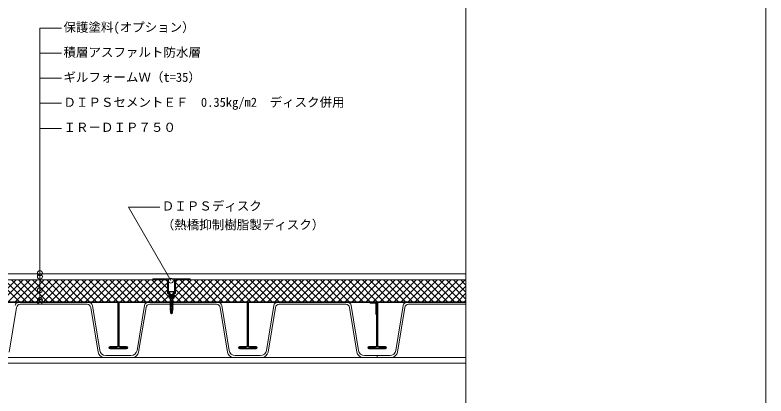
# Model space of a CAD drawing. Units: millimetres, scale not verified. Extents: x -1380 to 1380, y -955 to 955.
# Drawn here: x 179 to 1380, y -346 to 264 of the extents above; entities that cross this region are included whole.
import ezdxf
from ezdxf.enums import TextEntityAlignment as Align

# ---------------------------------------------------------------- set-up
doc = ezdxf.new("R2010")
doc.units = ezdxf.units.MM
doc.header["$LTSCALE"] = 3
for name, color, linetype, lineweight in [('0-0_0', 7, 'Continuous', 9), ('0-1_HATCH', 9, 'Continuous', 18), ('0-3_BOUSUI', 1, 'Continuous', 18), ('0-4_MOJI', 7, 'Continuous', 18), ('0-7_KANAMONO_SCREW', 4, 'Continuous', 18), ('0-8_dannnetu', 6, 'Continuous', 18), ('0-A_TEKKOTU', 7, 'Continuous', 18), ('0-C_dekki', 3, 'Continuous', 18), ('0-E_ZATU', 6, 'Continuous', 18), ('0-F_WAKU', 7, 'Continuous', 18)]:
    doc.layers.add(name, color=color, linetype=linetype, lineweight=lineweight)
doc.styles.add('ＭＳ ゴシック', font='')
doc.styles.get('ＭＳ ゴシック').set_extended_font_data('MS Gothic')

msp = doc.modelspace()

# ---------------------------------------------------------------- linework, layer by layer
at = {"layer": '0-0_0', "lineweight": 18}
msp.add_lwpolyline([(-900.074, -659.998), (899.926, -659.998), (899.926, 540.002), (-900.074, 540.002)], close=True, dxfattribs=at)
at = {"layer": '0-1_HATCH'}
for p, q in [((145.333, -194.998), (180.333, -159.998)), ((185.653, -194.998), (150.653, -159.998)), ((156.559, -194.998), (191.559, -159.998)), ((196.878, -194.998), (161.878, -159.998)), ((167.784, -194.998), (202.784, -159.998)), ((208.103, -194.998), (173.103, -159.998)), ((179.009, -194.998), (214.009, -159.998)), ((219.329, -194.998), (184.329, -159.998)), ((190.235, -194.998), (225.235, -159.998)), ((230.554, -194.998), (195.554, -159.998)), ((201.46, -194.998), (236.46, -159.998)), ((241.779, -194.998), (206.779, -159.998)), ((212.685, -194.998), (247.685, -159.998)), ((253.005, -194.998), (218.005, -159.998)), ((223.911, -194.998), (258.911, -159.998)), ((264.23, -194.998), (229.23, -159.998)), ((235.136, -194.998), (270.136, -159.998)), ((275.455, -194.998), (240.455, -159.998)), ((246.361, -194.998), (281.361, -159.998)), ((286.681, -194.998), (251.681, -159.998)), ((257.587, -194.998), (292.587, -159.998)), ((297.906, -194.998), (262.906, -159.998)), ((268.812, -194.998), (303.812, -159.998)), ((309.131, -194.998), (274.131, -159.998)), ((280.037, -194.998), (315.037, -159.998)), ((320.357, -194.998), (285.357, -159.998)), ((291.262, -194.998), (326.262, -159.998)), ((331.582, -194.998), (296.582, -159.998)), ((302.488, -194.998), (337.488, -159.998)), ((342.807, -194.998), (307.807, -159.998)), ((313.713, -194.998), (348.713, -159.998)), ((354.033, -194.998), (319.033, -159.998)), ((324.938, -194.998), (359.938, -159.998)), ((365.258, -194.998), (330.258, -159.998)), ((336.164, -194.998), (371.164, -159.998)), ((376.483, -194.998), (341.483, -159.998)), ((347.389, -194.998), (382.389, -159.998)), ((387.709, -194.998), (352.709, -159.998)), ((358.614, -194.998), (393.614, -159.998)), ((398.934, -194.998), (363.934, -159.998)), ((369.84, -194.998), (404.84, -159.998)), ((410.159, -194.998), (375.159, -159.998)), ((381.065, -194.998), (416.065, -159.998)), ((421.385, -194.998), (386.385, -159.998)), ((392.29, -194.998), (422.431, -164.857)), ((424.431, -186.819), (397.61, -159.998)), ((422.431, -173.593), (408.835, -159.998)), ((422.431, -162.368), (420.061, -159.998)), ((433.253, -187.711), (460.966, -159.998)), ((435.431, -163.082), (438.516, -159.998)), ((435.431, -174.308), (449.741, -159.998)), ((466.286, -194.998), (435.431, -164.143)), ((437.192, -194.998), (472.192, -159.998)), ((477.511, -194.998), (442.511, -159.998)), ((448.417, -194.998), (483.417, -159.998)), ((488.736, -194.998), (453.736, -159.998)), ((459.642, -194.998), (494.642, -159.998)), ((499.962, -194.998), (464.962, -159.998)), ((470.868, -194.998), (505.868, -159.998)), ((511.187, -194.998), (476.187, -159.998)), ((482.093, -194.998), (517.093, -159.998)), ((522.412, -194.998), (487.412, -159.998)), ((493.318, -194.998), (528.318, -159.998)), ((533.638, -194.998), (498.638, -159.998)), ((504.544, -194.998), (539.544, -159.998)), ((544.863, -194.998), (509.863, -159.998)), ((515.769, -194.998), (550.769, -159.998)), ((556.088, -194.998), (521.088, -159.998)), ((526.994, -194.998), (561.994, -159.998)), ((567.314, -194.998), (532.314, -159.998)), ((538.22, -194.998), (573.22, -159.998)), ((578.539, -194.998), (543.539, -159.998)), ((549.445, -194.998), (584.445, -159.998)), ((589.764, -194.998), (554.764, -159.998)), ((560.67, -194.998), (595.67, -159.998)), ((600.99, -194.998), (565.99, -159.998)), ((571.895, -194.998), (606.895, -159.998)), ((612.215, -194.998), (577.215, -159.998)), ((583.121, -194.998), (618.121, -159.998)), ((623.44, -194.998), (588.44, -159.998)), ((594.346, -194.998), (629.346, -159.998)), ((634.666, -194.998), (599.666, -159.998)), ((605.571, -194.998), (640.571, -159.998)), ((645.891, -194.998), (610.891, -159.998)), ((616.797, -194.998), (651.797, -159.998)), ((657.116, -194.998), (622.116, -159.998)), ((628.022, -194.998), (663.022, -159.998)), ((668.342, -194.998), (633.342, -159.998)), ((639.247, -194.998), (674.247, -159.998)), ((679.567, -194.998), (644.567, -159.998)), ((650.473, -194.998), (685.473, -159.998)), ((690.792, -194.998), (655.792, -159.998)), ((661.698, -194.998), (696.698, -159.998)), ((702.018, -194.998), (667.018, -159.998)), ((672.923, -194.998), (707.923, -159.998)), ((713.243, -194.998), (678.243, -159.998)), ((684.149, -194.998), (719.149, -159.998)), ((724.468, -194.998), (689.468, -159.998)), ((695.374, -194.998), (730.374, -159.998)), ((735.694, -194.998), (700.694, -159.998)), ((706.599, -194.998), (741.599, -159.998)), ((746.919, -194.998), (711.919, -159.998)), ((717.825, -194.998), (752.825, -159.998)), ((758.144, -194.998), (723.144, -159.998)), ((729.05, -194.998), (764.05, -159.998)), ((769.369, -194.998), (734.369, -159.998)), ((740.275, -194.998), (775.275, -159.998)), ((780.595, -194.998), (745.595, -159.998)), ((751.501, -194.998), (786.501, -159.998)), ((791.82, -194.998), (756.82, -159.998)), ((762.726, -194.998), (797.726, -159.998)), ((803.045, -194.998), (768.045, -159.998)), ((773.951, -194.998), (808.951, -159.998)), ((814.271, -194.998), (779.271, -159.998)), ((785.177, -194.998), (820.177, -159.998)), ((825.496, -194.998), (790.496, -159.998)), ((796.402, -194.998), (831.402, -159.998)), ((836.721, -194.998), (801.721, -159.998)), ((807.627, -194.998), (842.627, -159.998)), ((847.947, -194.998), (812.947, -159.998)), ((818.853, -194.998), (853.853, -159.998)), ((859.172, -194.998), (824.172, -159.998)), ((830.078, -194.998), (865.078, -159.998)), ((870.397, -194.998), (835.397, -159.998)), ((841.303, -194.998), (876.303, -159.998)), ((881.623, -194.998), (846.623, -159.998)), ((852.529, -194.998), (887.529, -159.998)), ((892.848, -194.998), (857.848, -159.998)), ((863.754, -194.998), (898.754, -159.998)), ((899.926, -190.85), (869.073, -159.998)), ((899.926, -179.625), (880.299, -159.998)), ((899.926, -168.399), (891.524, -159.998)), ((403.516, -194.998), (422.431, -176.082)), ((455.061, -194.998), (435.431, -175.368)), ((874.979, -194.998), (899.926, -170.051)), ((414.741, -194.998), (424.431, -185.308)), ((427.852, -190.24), (426.61, -188.998)), ((431.416, -189.548), (431.966, -188.998)), ((443.835, -194.998), (433.431, -184.593)), ((886.204, -194.998), (899.926, -181.276)), ((425.966, -194.998), (426.704, -194.26)), ((427.041, -193.923), (427.081, -193.883)), ((432.61, -194.998), (431.14, -193.528)), ((897.43, -194.998), (899.926, -192.502))]:
    msp.add_line(p, q, dxfattribs=at)
at = {"layer": '0-3_BOUSUI'}
msp.add_lwpolyline([(899.926, -149.998), (-395.932, -149.998), (-440.074, -105.855), (-440.074, -30.855), (-475.074, 4.145), (-475.074, 46.002)], dxfattribs=at)
at = {"layer": '0-4_MOJI'}
for p, q in [((218.455, -194.998), (218.455, 242.486)), ((218.455, 242.486), (253.031, 242.486)), ((218.455, 202.486), (253.031, 202.486)), ((218.455, 162.486), (253.031, 162.486)), ((218.455, 122.486), (253.031, 122.486)), ((218.455, 82.486), (253.031, 82.486))]:
    msp.add_line(p, q, dxfattribs=at)
msp.add_lwpolyline([(410.368, -43.396), (359.93, -43.396), (427.917, -161.152)], dxfattribs=at)
for centre in [(218.455, -149.184), (218.455, -154.716), (427.917, -161.152), (218.455, -176.469), (218.455, -192.533), (218.455, -194.998)]:
    msp.add_circle(centre, 4, dxfattribs=at)
at = {"layer": '0-7_KANAMONO_SCREW'}
for p, q in [((423.931, -178.498), (433.931, -178.498)), ((423.931, -178.998), (423.931, -178.498)), ((423.931, -178.998), (426.351, -181.418)), ((433.931, -178.998), (433.931, -178.498)), ((426.081, -183.423), (427.081, -183.963)), ((426.081, -185.173), (427.081, -185.713)), ((426.081, -186.923), (427.081, -187.463)), ((426.081, -188.673), (427.081, -189.213)), ((426.081, -190.423), (427.081, -190.963)), ((426.081, -192.173), (427.081, -192.713)), ((426.931, -182.548), (426.869, -182.317)), ((426.931, -182.548), (427.081, -182.548)), ((427.081, -183.423), (430.781, -182.548)), ((427.081, -183.423), (427.081, -182.548)), ((427.081, -183.963), (427.081, -185.173)), ((427.081, -185.173), (430.781, -184.298)), ((427.081, -185.713), (427.081, -186.923)), ((427.081, -186.923), (430.781, -186.048)), ((427.081, -187.463), (430.781, -186.798)), ((427.081, -187.463), (427.081, -188.673)), ((427.081, -188.673), (430.781, -187.798)), ((427.081, -189.213), (427.081, -190.423)), ((427.081, -190.423), (430.781, -189.548)), ((427.081, -190.963), (427.081, -192.173)), ((427.081, -192.173), (430.781, -191.298)), ((431.781, -182.548), (430.781, -182.548)), ((430.781, -183.298), (430.781, -184.298)), ((431.781, -184.298), (430.781, -184.298)), ((430.781, -185.048), (430.781, -186.048)), ((430.781, -186.798), (431.781, -186.048)), ((431.781, -186.048), (430.781, -186.048)), ((430.781, -186.798), (430.781, -187.798)), ((431.781, -187.798), (430.781, -187.798)), ((430.781, -188.548), (430.781, -189.548)), ((431.781, -189.548), (430.781, -189.548)), ((430.781, -190.298), (430.781, -191.298)), ((431.781, -191.298), (430.781, -191.298)), ((430.781, -192.048), (430.781, -193.048)), ((430.931, -182.548), (430.993, -182.317)), ((426.081, -193.923), (427.081, -194.463)), ((426.081, -195.673), (427.081, -196.213)), ((426.081, -197.423), (427.081, -197.963)), ((426.081, -199.173), (427.081, -199.173)), ((426.081, -199.173), (427.081, -199.713)), ((426.081, -200.923), (427.081, -200.923)), ((426.081, -200.923), (427.081, -201.463)), ((426.081, -202.673), (427.081, -202.673)), ((427.081, -192.713), (427.081, -193.923)), ((427.081, -193.923), (430.781, -193.048)), ((427.081, -194.463), (427.081, -195.673)), ((427.081, -195.673), (430.781, -194.798)), ((427.081, -196.213), (427.081, -197.423)), ((427.081, -197.423), (430.781, -196.548)), ((427.081, -197.963), (427.081, -199.173)), ((427.081, -199.173), (431.781, -198.298)), ((427.081, -199.173), (430.781, -198.298)), ((427.081, -199.713), (430.781, -199.048)), ((427.081, -199.713), (427.081, -200.923)), ((427.081, -200.923), (431.781, -200.048)), ((427.081, -200.923), (430.781, -200.048)), ((427.081, -201.463), (430.781, -200.798)), ((427.081, -201.463), (427.081, -202.673)), ((427.081, -202.673), (431.781, -201.798)), ((427.081, -202.673), (430.781, -201.798)), ((427.081, -203.213), (427.081, -204.423)), ((427.081, -204.423), (431.781, -203.548)), ((427.081, -204.423), (430.781, -203.548)), ((431.781, -193.048), (430.781, -193.048)), ((430.781, -193.798), (430.781, -194.798)), ((431.781, -194.798), (430.781, -194.798)), ((430.781, -195.548), (430.781, -196.548)), ((431.781, -196.548), (430.781, -196.548)), ((430.781, -197.298), (430.781, -198.298)), ((431.781, -198.298), (430.781, -198.298)), ((430.781, -199.048), (431.781, -198.298)), ((430.781, -199.048), (430.781, -200.048)), ((431.781, -200.048), (430.781, -200.048)), ((430.781, -200.798), (431.781, -200.048)), ((430.781, -200.798), (430.781, -201.798)), ((431.781, -201.798), (430.781, -201.798)), ((430.781, -202.548), (431.781, -201.798)), ((431.781, -203.548), (430.781, -203.548)), ((430.781, -204.298), (431.781, -203.548)), ((426.081, -204.423), (427.081, -204.423)), ((426.081, -204.423), (427.081, -204.963)), ((426.081, -206.173), (427.081, -206.173)), ((426.081, -206.173), (427.081, -206.713)), ((426.081, -207.923), (427.081, -207.923)), ((426.081, -207.923), (427.081, -208.463)), ((426.699, -209.498), (427.499, -209.93)), ((427.081, -204.963), (430.781, -204.298)), ((427.081, -204.963), (427.081, -206.173)), ((427.081, -206.173), (431.781, -205.298)), ((427.081, -206.173), (430.781, -205.298)), ((427.081, -206.713), (430.781, -206.048)), ((427.081, -206.713), (427.081, -207.923)), ((427.081, -207.923), (431.781, -207.048)), ((427.081, -207.923), (430.781, -207.048)), ((427.081, -208.463), (430.781, -207.798)), ((427.081, -208.463), (427.499, -209.498)), ((427.181, -209.93), (427.181, -212.872)), ((427.181, -209.93), (430.681, -209.93)), ((428.931, -214.098), (427.181, -212.872)), ((427.499, -209.498), (431.259, -208.798)), ((427.499, -209.93), (430.459, -209.398)), ((428.931, -214.098), (428.19, -212.094)), ((428.931, -214.098), (430.681, -212.872)), ((430.781, -207.798), (430.459, -208.798)), ((430.459, -209.398), (430.459, -209.93)), ((430.781, -204.298), (430.781, -205.298)), ((431.781, -205.298), (430.781, -205.298)), ((430.781, -206.048), (431.781, -205.298)), ((430.781, -206.048), (430.781, -207.048)), ((431.781, -207.048), (430.781, -207.048)), ((430.781, -207.798), (431.781, -207.048))]:
    msp.add_line(p, q, dxfattribs=at)
for points in [[(423.931, -178.998), (433.931, -178.998), (431.511, -181.418)], [(426.081, -183.423), (427.081, -183.423), (431.781, -182.548)], [(426.081, -185.173), (427.081, -185.173), (431.781, -184.298)], [(426.081, -186.923), (427.081, -186.923), (431.781, -186.048)], [(426.081, -188.673), (427.081, -188.673), (431.781, -187.798)], [(426.081, -190.423), (427.081, -190.423), (431.781, -189.548)], [(426.081, -192.173), (427.081, -192.173), (431.781, -191.298)], [(427.081, -183.963), (430.781, -183.298), (431.781, -182.548)], [(427.081, -185.713), (430.781, -185.048), (431.781, -184.298)], [(427.081, -189.213), (430.781, -188.548), (431.781, -187.798)], [(427.081, -190.963), (430.781, -190.298), (431.781, -189.548)], [(427.081, -192.713), (430.781, -192.048), (431.781, -191.298)], [(426.081, -193.923), (427.081, -193.923), (431.781, -193.048)], [(426.081, -195.673), (427.081, -195.673), (431.781, -194.798)], [(426.081, -197.423), (427.081, -197.423), (431.781, -196.548)], [(426.081, -202.673), (427.081, -203.213), (430.781, -202.548), (430.781, -203.548)], [(427.081, -194.463), (430.781, -193.798), (431.781, -193.048)], [(427.081, -196.213), (430.781, -195.548), (431.781, -194.798)], [(427.081, -197.963), (430.781, -197.298), (431.781, -196.548)], [(426.699, -209.498), (427.499, -209.498), (430.459, -208.798)], [(428.931, -214.098), (430.681, -209.93), (430.681, -212.872)], [(430.459, -209.398), (431.259, -208.798), (430.459, -208.798)]]:
    msp.add_lwpolyline(points, dxfattribs=at)
for centre, radius, start, end in [((424.937, -182.832), 2, 14.93142, 45), ((432.925, -182.832), 2, 135, 165.06858), ((428.931, -214.098), 2.136, 110.30447, 145), ((432.999, -215.115), 5.679, 114.08593, 147.8643)]:
    msp.add_arc(centre, radius, start, end, dxfattribs=at)
at = {"layer": '0-8_dannnetu'}
for p, q in [((-157.569, -159.998), (422.431, -159.998)), ((435.431, -159.998), (899.926, -159.998)), ((-305.074, -194.998), (899.926, -194.998))]:
    msp.add_line(p, q, dxfattribs=at)
at = {"layer": '0-A_TEKKOTU'}
for p, q in [((-295.074, -283.998), (899.926, -283.998)), ((-295.074, -292.998), (899.926, -292.998))]:
    msp.add_line(p, q, dxfattribs=at)
at = {"layer": '0-C_dekki'}
for p, q in [((341.426, -194.998), (139.426, -194.998)), ((139.426, -195.998), (341.426, -195.998)), ((169.369, -275.662), (181.117, -203.999)), ((296.354, -195.998), (184.498, -195.998)), ((187.034, -198.998), (293.818, -198.998)), ((299.734, -203.999), (311.483, -275.662)), ((314.019, -272.662), (302.27, -200.999)), ((342.926, -197.498), (342.926, -264.998)), ((343.926, -197.498), (343.926, -264.998)), ((343.926, -264.998), (343.926, -197.498)), ((344.926, -264.998), (344.926, -197.498)), ((548.426, -194.998), (346.426, -194.998)), ((346.426, -195.998), (548.426, -195.998)), ((385.581, -200.999), (373.833, -272.662)), ((376.369, -275.662), (388.117, -203.999)), ((503.354, -195.998), (391.498, -195.998)), ((394.034, -198.998), (500.818, -198.998)), ((506.734, -203.999), (518.483, -275.662)), ((521.019, -272.662), (509.27, -200.999)), ((549.926, -197.498), (549.926, -264.998)), ((550.926, -197.498), (550.926, -264.998)), ((550.926, -264.998), (550.926, -197.498)), ((551.926, -264.998), (551.926, -197.498)), ((755.426, -194.998), (553.426, -194.998)), ((553.426, -195.998), (755.426, -195.998)), ((592.581, -200.999), (580.833, -272.662)), ((583.369, -275.662), (595.117, -203.999)), ((710.354, -195.998), (598.498, -195.998)), ((601.034, -198.998), (707.818, -198.998)), ((713.734, -203.999), (725.483, -275.662)), ((728.019, -272.662), (716.27, -200.999)), ((757.926, -197.498), (757.926, -264.998)), ((758.926, -264.998), (758.926, -197.498)), ((899.926, -194.998), (760.426, -194.998)), ((760.426, -195.998), (899.926, -195.998)), ((799.581, -200.999), (787.833, -272.662)), ((790.369, -275.662), (802.117, -203.999)), ((898.81, -195.998), (805.498, -195.998)), ((808.034, -198.998), (899.926, -198.998)), ((341.426, -266.498), (330.676, -266.498)), ((330.676, -267.498), (341.426, -267.498)), ((357.176, -268.998), (330.676, -268.998)), ((330.676, -269.998), (357.176, -269.998)), ((357.176, -266.498), (346.426, -266.498)), ((346.426, -267.498), (357.176, -267.498)), ((548.426, -266.498), (537.676, -266.498)), ((537.676, -267.498), (548.426, -267.498)), ((564.176, -268.998), (537.676, -268.998)), ((537.676, -269.998), (564.176, -269.998)), ((564.176, -266.498), (553.426, -266.498)), ((553.426, -267.498), (564.176, -267.498)), ((755.426, -266.498), (744.676, -266.498)), ((744.676, -267.498), (755.426, -267.498)), ((771.176, -268.998), (744.676, -268.998)), ((744.676, -269.998), (771.176, -269.998)), ((771.176, -266.498), (760.426, -266.498)), ((760.426, -267.498), (771.176, -267.498)), ((321.343, -283.998), (366.509, -283.998)), ((363.973, -280.998), (323.879, -280.998)), ((528.343, -283.998), (573.509, -283.998)), ((570.973, -280.998), (530.879, -280.998))]:
    msp.add_line(p, q, dxfattribs=at)
for points in [[(754.426, -195.998), (746.926, -195.998), (746.926, -196.998), (754.426, -196.998)], [(755.926, -198.498), (755.926, -214.998), (756.926, -216.73), (756.926, -264.998)], [(756.926, -197.498), (756.926, -214.998), (757.926, -214.998), (757.926, -197.498)], [(757.926, -264.998), (757.926, -216.73), (756.926, -214.998), (756.926, -198.498)], [(735.343, -283.998), (757.926, -283.998), (757.926, -280.998), (737.879, -280.998)], [(777.973, -280.998), (757.926, -280.998), (757.926, -283.998), (780.509, -283.998)]]:
    msp.add_lwpolyline(points, dxfattribs=at)
for centre, radius, start, end in [((184.498, -201.998), 6, 90, 170.41705), ((187.034, -204.998), 6, 90, 170.41705), ((293.818, -204.998), 6, 9.58294, 90), ((296.354, -201.998), 6, 9.58294, 90), ((341.426, -197.498), 2.5, 0, 90), ((341.426, -197.498), 1.5, 0, 90), ((346.426, -197.498), 2.5, 90, 180), ((346.426, -197.498), 1.5, 90, 180), ((391.498, -201.998), 6, 90, 170.41705), ((394.034, -204.998), 6, 90, 170.41705), ((500.818, -204.998), 6, 9.58294, 90), ((503.354, -201.998), 6, 9.58294, 90), ((548.426, -197.498), 2.5, 0, 90), ((548.426, -197.498), 1.5, 0, 90), ((553.426, -197.498), 2.5, 90, 180), ((553.426, -197.498), 1.5, 90, 180), ((598.498, -201.998), 6, 90, 170.41705), ((601.034, -204.998), 6, 90, 170.41705), ((707.818, -204.998), 6, 9.58294, 90), ((710.354, -201.998), 6, 9.58294, 90), ((754.426, -198.498), 2.5, 0, 90), ((754.426, -198.498), 1.5, 0, 90), ((755.426, -197.498), 2.5, 0, 90), ((755.426, -197.498), 1.5, 0, 90), ((760.426, -197.498), 2.5, 90, 180), ((760.426, -197.498), 1.5, 90, 180), ((805.498, -201.998), 6, 90, 170.41705), ((808.034, -204.998), 6, 90, 170.41705), ((321.343, -273.998), 10, 189.58294, 270), ((323.879, -270.998), 10, 189.58294, 270), ((330.676, -268.248), 1.75, 90, 270), ((330.676, -268.248), 0.75, 90, 270), ((341.426, -264.998), 1.5, 270, 0), ((341.426, -264.998), 2.5, 270, 0), ((346.426, -264.998), 2.5, 180, 270), ((346.426, -264.998), 1.5, 180, 270), ((357.176, -268.248), 1.75, 270, 90), ((357.176, -268.248), 0.75, 270, 90), ((363.973, -270.998), 10, 270, 350.41705), ((366.509, -273.998), 10, 270, 350.41705), ((528.343, -273.998), 10, 189.58294, 270), ((530.879, -270.998), 10, 189.58294, 270), ((537.676, -268.248), 1.75, 90, 270), ((537.676, -268.248), 0.75, 90, 270), ((548.426, -264.998), 1.5, 270, 0), ((548.426, -264.998), 2.5, 270, 0), ((553.426, -264.998), 2.5, 180, 270), ((553.426, -264.998), 1.5, 180, 270), ((564.176, -268.248), 1.75, 270, 90), ((564.176, -268.248), 0.75, 270, 90), ((570.973, -270.998), 10, 270, 350.41705), ((573.509, -273.998), 10, 270, 350.41705), ((735.343, -273.998), 10, 189.58294, 270), ((737.879, -270.998), 10, 189.58294, 270), ((744.676, -268.248), 1.75, 90, 270), ((744.676, -268.248), 0.75, 90, 270), ((755.426, -264.998), 2.5, 270, 0), ((755.426, -264.998), 1.5, 270, 0), ((760.426, -264.998), 2.5, 180, 270), ((760.426, -264.998), 1.5, 180, 270), ((771.176, -268.248), 1.75, 270, 90), ((771.176, -268.248), 0.75, 270, 90), ((777.973, -270.998), 10, 270, 350.41705), ((780.509, -273.998), 10, 270, 350.41705)]:
    msp.add_arc(centre, radius, start, end, dxfattribs=at)
at = {"layer": '0-E_ZATU'}
for p, q in [((423.931, -157.998), (433.931, -157.998)), ((425.931, -188.998), (431.931, -188.998))]:
    msp.add_line(p, q, dxfattribs=at)
for points in [[(425.931, -180.998), (423.931, -180.998), (423.931, -157.998), (398.931, -157.998), (398.931, -159.998), (422.431, -159.998), (422.431, -180.998), (424.431, -182.998), (424.431, -186.998), (424.931, -188.998), (425.931, -188.998)], [(431.931, -180.998), (433.931, -180.998), (433.931, -157.998), (458.931, -157.998), (458.931, -159.998), (435.431, -159.998), (435.431, -180.998), (433.431, -182.998), (433.431, -186.998), (432.931, -188.998), (431.931, -188.998)]]:
    msp.add_lwpolyline(points, close=True, dxfattribs=at)
at = {"layer": '0-F_WAKU'}
msp.add_lwpolyline([(-1380.074, -954.998), (1379.926, -954.998), (1379.926, 955.002), (-1380.074, 955.002)], close=True, dxfattribs=at)

# ---------------------------------------------------------------- texts
at = {"layer": '0-4_MOJI', "style": 'ＭＳ ゴシック'}
for s, p in [('保護塗料(オプション）', (256.031, 232.486)), ('積層アスファルト防水層', (256.031, 192.486)), ('ギルフォームＷ（t=35）', (256.031, 152.486)), ('ＤＩＰＳセメントＥＦ\u30000.35kg/m2\u3000ディスク併用', (256.031, 112.486)), ('ＩＲ－ＤＩＰ７５０', (256.031, 72.486)), ('ＤＩＰＳディスク', (413.368, -53.396)), ('（熱橋抑制樹脂製ディスク）', (413.368, -83.396))]:
    msp.add_text(s, height=14.66, dxfattribs=at).set_placement(p, align=Align.BOTTOM_LEFT)

doc.saveas('drawing.dxf')
